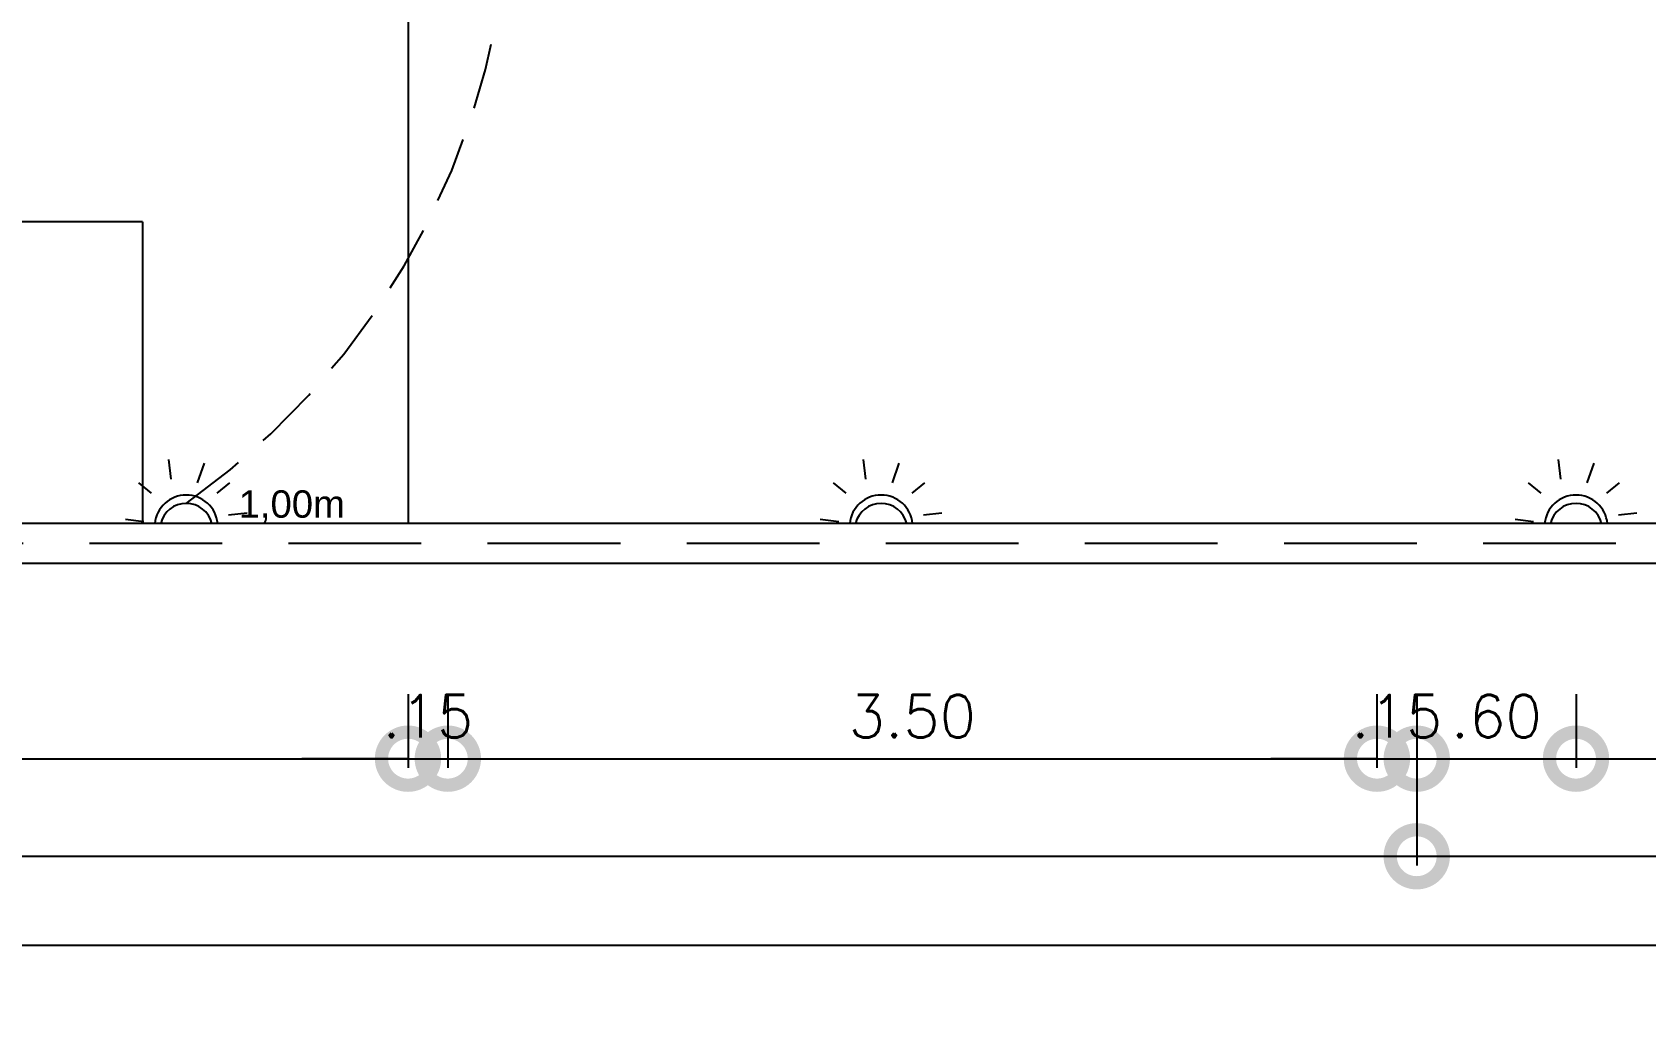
# Model space of a CAD drawing. Header units: millimetres. Extents: x 2182 to 2335, y 1488 to 1614.
# Drawn here: x 2260.3 to 2266.38, y 1501.6 to 1505.27 of the extents above; entities that cross this region are included whole.
import ezdxf
from ezdxf import colors
from ezdxf.entities.mleader import LeaderData, LeaderLine
from ezdxf.math import Vec2, Vec3

# ---------------------------------------------------------------- set-up
doc = ezdxf.new("R2010")
doc.units = ezdxf.units.MM
doc.linetypes.add('DASHED', pattern=[0.75, 0.5, -0.25])
doc.layers.add('cotas', color=7, linetype='Continuous')
doc.layers.add('default', color=7, linetype='Continuous')
doc.styles.add('Arial1', font='arial.ttf')
doc.styles.add('ROMANS', font='romans')
doc.styles.get("Standard").update_dxf_attribs({"font": 'arial.ttf'})
doc.dimstyles.new('PADRAO', dxfattribs={"dimtxt": 0.16, "dimasz": 0.4, "dimexe": 0.035, "dimexo": 0.08, "dimgap": 0.08, "dimtad": 1, "dimzin": 4, "dimdsep": 46, "dimtxsty": 'ROMANS', "dimblk": 'DOTSMALL', "dimcen": -0.09, "dimdle": 0.07, "dimclrd": 8, "dimclre": 8, "dimclrt": 3, "dimaunit": 1, "dimadec": 0, "dimazin": 0, "dimtfac": 1, "dimtix": 1, "dimtmove": 2, "dimatfit": 0, "dimldrblk": 'DOT', "dimfxl": 1, "dimtolj": 1, "dimarcsym": 0})

# ---------------------------------------------------------------- blocks, each defined once
blk = doc.blocks.new('_DOTSMALL')
at = {"color": 0, "linetype": 'ByBlock', "const_width": 0.5}
blk.add_lwpolyline([(-0.0625, 0, 1), (0.0625, 0, 1)], format="xyb", close=True, dxfattribs=at)
blk = doc.blocks.new('*D398')
at = {"layer": 'cotas', "color": 8, "lineweight": -2, "transparency": 16777216}
for p, q in [((2265.5162, 1502.7778), (2265.5162, 1502.1325)), ((2268.5162, 1502.7778), (2268.5162, 1502.1325)), ((2265.4462, 1502.1675), (2268.5862, 1502.1675))]:
    blk.add_line(p, q, dxfattribs=at)
at = {"layer": 'Defpoints', "color": 0, "transparency": 16777216}
for p in [(2265.5162, 1502.8578), (2268.5162, 1502.8578), (2268.5162, 1502.1675)]:
    blk.add_point(p, dxfattribs=at)
at = {"layer": 'cotas', "color": 8, "lineweight": -2, "transparency": 16777216, "xscale": 0.4, "yscale": 0.4, "zscale": 0.4, "rotation": 180}
blk.add_blockref('_DOTSMALL', (2265.5162, 1502.1675), dxfattribs=at)
at = {"layer": 'cotas', "color": 8, "lineweight": -2, "transparency": 16777216, "xscale": 0.4, "yscale": 0.4, "zscale": 0.4}
blk.add_blockref('_DOTSMALL', (2268.5162, 1502.1675), dxfattribs=at)
at = {"layer": 'cotas', "color": 3, "transparency": 16777216, "insert": (2267.0162, 1502.3275), "char_height": 0.16, "attachment_point": 5, "style": 'ROMANS'}
blk.add_mtext('\\A1;3.00', dxfattribs=at)
blk = doc.blocks.new('_DOT')
at = {"color": 0, "linetype": 'ByBlock'}
blk.add_line((-0.5, 0), (-1, 0), dxfattribs=at)
at = {"color": 0, "linetype": 'ByBlock', "const_width": 0.5}
blk.add_lwpolyline([(-0.25, 0, 1), (0.25, 0, 1)], format="xyb", close=True, dxfattribs=at)
blk = doc.blocks.new('*D427')
at = {"layer": 'cotas', "color": 8, "lineweight": -2, "transparency": 16777216}
for p, q in [((2249.9104, 1502.7778), (2249.9104, 1502.1325)), ((2265.5162, 1502.7778), (2265.5162, 1502.1325)), ((2249.8404, 1502.1675), (2265.5862, 1502.1675))]:
    blk.add_line(p, q, dxfattribs=at)
at = {"layer": 'Defpoints', "color": 0, "transparency": 16777216}
for p in [(2249.9104, 1502.8578), (2265.5162, 1502.8578), (2265.5162, 1502.1675)]:
    blk.add_point(p, dxfattribs=at)
at = {"layer": 'cotas', "color": 8, "lineweight": -2, "transparency": 16777216, "xscale": 0.4, "yscale": 0.4, "zscale": 0.4, "rotation": 180}
blk.add_blockref('_DOTSMALL', (2249.9104, 1502.1675), dxfattribs=at)
at = {"layer": 'cotas', "color": 8, "lineweight": -2, "transparency": 16777216, "xscale": 0.4, "yscale": 0.4, "zscale": 0.4}
blk.add_blockref('_DOTSMALL', (2265.5162, 1502.1675), dxfattribs=at)
at = {"layer": 'cotas', "color": 3, "transparency": 16777216, "insert": (2257.7133, 1502.3275), "char_height": 0.16, "attachment_point": 5, "style": 'ROMANS'}
blk.add_mtext('\\A1;15.61', dxfattribs=at)
blk = doc.blocks.new('*D429')
at = {"layer": 'cotas', "color": 8, "lineweight": -2, "transparency": 16777216}
for p, q in [((2265.5162, 1502.7778), (2265.5162, 1502.5003)), ((2266.1162, 1502.7778), (2266.1162, 1502.5003)), ((2265.4462, 1502.5353), (2266.1862, 1502.5353))]:
    blk.add_line(p, q, dxfattribs=at)
at = {"layer": 'Defpoints', "color": 0, "transparency": 16777216}
for p in [(2265.5162, 1502.8578), (2266.1162, 1502.8578), (2266.1162, 1502.5353)]:
    blk.add_point(p, dxfattribs=at)
at = {"layer": 'cotas', "color": 8, "lineweight": -2, "transparency": 16777216, "xscale": 0.4, "yscale": 0.4, "zscale": 0.4, "rotation": 180}
blk.add_blockref('_DOTSMALL', (2265.5162, 1502.5353), dxfattribs=at)
at = {"layer": 'cotas', "color": 8, "lineweight": -2, "transparency": 16777216, "xscale": 0.4, "yscale": 0.4, "zscale": 0.4}
blk.add_blockref('_DOTSMALL', (2266.1162, 1502.5353), dxfattribs=at)
at = {"layer": 'cotas', "color": 3, "transparency": 16777216, "insert": (2265.8162, 1502.6953), "char_height": 0.16, "attachment_point": 5, "style": 'ROMANS'}
blk.add_mtext('\\A1;.60', dxfattribs=at)
blk = doc.blocks.new('*D430')
at = {"layer": 'cotas', "color": 8, "lineweight": -2, "transparency": 16777216}
for p, q in [((2261.8662, 1502.7778), (2261.8662, 1502.5003)), ((2265.3662, 1502.7778), (2265.3662, 1502.5003)), ((2261.7962, 1502.5353), (2265.4362, 1502.5353))]:
    blk.add_line(p, q, dxfattribs=at)
at = {"layer": 'Defpoints', "color": 0, "transparency": 16777216}
for p in [(2261.8662, 1502.8578), (2265.3662, 1502.8578), (2265.3662, 1502.5353)]:
    blk.add_point(p, dxfattribs=at)
at = {"layer": 'cotas', "color": 8, "lineweight": -2, "transparency": 16777216, "xscale": 0.4, "yscale": 0.4, "zscale": 0.4, "rotation": 180}
blk.add_blockref('_DOTSMALL', (2261.8662, 1502.5353), dxfattribs=at)
at = {"layer": 'cotas', "color": 8, "lineweight": -2, "transparency": 16777216, "xscale": 0.4, "yscale": 0.4, "zscale": 0.4}
blk.add_blockref('_DOTSMALL', (2265.3662, 1502.5353), dxfattribs=at)
at = {"layer": 'cotas', "color": 3, "transparency": 16777216, "insert": (2263.6162, 1502.6953), "char_height": 0.16, "attachment_point": 5, "style": 'ROMANS'}
blk.add_mtext('\\A1;3.50', dxfattribs=at)
blk = doc.blocks.new('*D431')
at = {"layer": 'cotas', "color": 8, "lineweight": -2, "transparency": 16777216}
for p, q in [((2253.5604, 1502.7778), (2253.5604, 1502.5003)), ((2261.7162, 1502.7778), (2261.7162, 1502.5003)), ((2253.4904, 1502.5353), (2261.7862, 1502.5353))]:
    blk.add_line(p, q, dxfattribs=at)
at = {"layer": 'Defpoints', "color": 0, "transparency": 16777216}
for p in [(2253.5604, 1502.8578), (2261.7162, 1502.8578), (2261.7162, 1502.5353)]:
    blk.add_point(p, dxfattribs=at)
at = {"layer": 'cotas', "color": 8, "lineweight": -2, "transparency": 16777216, "xscale": 0.4, "yscale": 0.4, "zscale": 0.4, "rotation": 180}
blk.add_blockref('_DOTSMALL', (2253.5604, 1502.5353), dxfattribs=at)
at = {"layer": 'cotas', "color": 8, "lineweight": -2, "transparency": 16777216, "xscale": 0.4, "yscale": 0.4, "zscale": 0.4}
blk.add_blockref('_DOTSMALL', (2261.7162, 1502.5353), dxfattribs=at)
at = {"layer": 'cotas', "color": 3, "transparency": 16777216, "insert": (2257.6383, 1502.6953), "char_height": 0.16, "attachment_point": 5, "style": 'ROMANS'}
blk.add_mtext('\\A1;8.16', dxfattribs=at)
blk = doc.blocks.new('*D433')
at = {"layer": 'cotas', "color": 8, "lineweight": -2, "transparency": 16777216}
for p, q in [((2261.7162, 1502.7778), (2261.7162, 1502.5003)), ((2261.8662, 1502.7778), (2261.8662, 1502.5003)), ((2261.7162, 1502.5353), (2261.3162, 1502.5353)), ((2261.7162, 1502.5353), (2261.8662, 1502.5353)), ((2261.8662, 1502.5353), (2262.2662, 1502.5353))]:
    blk.add_line(p, q, dxfattribs=at)
at = {"layer": 'Defpoints', "color": 0, "transparency": 16777216}
for p in [(2261.7162, 1502.8578), (2261.8662, 1502.8578), (2261.8662, 1502.5353)]:
    blk.add_point(p, dxfattribs=at)
at = {"layer": 'cotas', "color": 8, "lineweight": -2, "transparency": 16777216, "xscale": 0.4, "yscale": 0.4, "zscale": 0.4}
blk.add_blockref('_DOTSMALL', (2261.7162, 1502.5353), dxfattribs=at)
at = {"layer": 'cotas', "color": 8, "lineweight": -2, "transparency": 16777216, "xscale": 0.4, "yscale": 0.4, "zscale": 0.4, "rotation": 180}
blk.add_blockref('_DOTSMALL', (2261.8662, 1502.5353), dxfattribs=at)
at = {"layer": 'cotas', "color": 3, "transparency": 16777216, "insert": (2261.7912, 1502.6953), "char_height": 0.16, "attachment_point": 5, "style": 'ROMANS'}
blk.add_mtext('\\A1;.15', dxfattribs=at)
blk = doc.blocks.new('*D434')
at = {"layer": 'cotas', "color": 8, "lineweight": -2, "transparency": 16777216}
for p, q in [((2265.3662, 1502.7778), (2265.3662, 1502.5003)), ((2265.5162, 1502.7778), (2265.5162, 1502.5003)), ((2265.3662, 1502.5353), (2264.9662, 1502.5353)), ((2265.3662, 1502.5353), (2265.5162, 1502.5353)), ((2265.5162, 1502.5353), (2265.9162, 1502.5353))]:
    blk.add_line(p, q, dxfattribs=at)
at = {"layer": 'Defpoints', "color": 0, "transparency": 16777216}
for p in [(2265.3662, 1502.8578), (2265.5162, 1502.8578), (2265.5162, 1502.5353)]:
    blk.add_point(p, dxfattribs=at)
at = {"layer": 'cotas', "color": 8, "lineweight": -2, "transparency": 16777216, "xscale": 0.4, "yscale": 0.4, "zscale": 0.4}
blk.add_blockref('_DOTSMALL', (2265.3662, 1502.5353), dxfattribs=at)
at = {"layer": 'cotas', "color": 8, "lineweight": -2, "transparency": 16777216, "xscale": 0.4, "yscale": 0.4, "zscale": 0.4, "rotation": 180}
blk.add_blockref('_DOTSMALL', (2265.5162, 1502.5353), dxfattribs=at)
at = {"layer": 'cotas', "color": 3, "transparency": 16777216, "insert": (2265.4412, 1502.6953), "char_height": 0.16, "attachment_point": 5, "style": 'ROMANS'}
blk.add_mtext('\\A1;.15', dxfattribs=at)
blk = doc.blocks.new('*D435')
at = {"layer": 'cotas', "color": 8, "lineweight": -2, "transparency": 16777216}
for p, q in [((2268.5162, 1503.083), (2268.5162, 1501.7977)), ((2243.5162, 1502.95), (2243.5162, 1501.7977)), ((2243.4462, 1501.8327), (2268.5862, 1501.8327))]:
    blk.add_line(p, q, dxfattribs=at)
at = {"layer": 'Defpoints', "color": 0, "transparency": 16777216}
for p in [(2268.5162, 1503.163), (2243.5162, 1503.03), (2268.5162, 1501.8327)]:
    blk.add_point(p, dxfattribs=at)
at = {"layer": 'cotas', "color": 8, "lineweight": -2, "transparency": 16777216, "xscale": 0.4, "yscale": 0.4, "zscale": 0.4, "rotation": 180}
blk.add_blockref('_DOTSMALL', (2243.5162, 1501.8327), dxfattribs=at)
at = {"layer": 'cotas', "color": 8, "lineweight": -2, "transparency": 16777216, "xscale": 0.4, "yscale": 0.4, "zscale": 0.4}
blk.add_blockref('_DOTSMALL', (2268.5162, 1501.8327), dxfattribs=at)
at = {"layer": 'cotas', "color": 3, "transparency": 16777216, "insert": (2256.0162, 1501.9927), "char_height": 0.16, "attachment_point": 5, "style": 'ROMANS'}
blk.add_mtext('\\A1;25.00', dxfattribs=at)
blk = doc.blocks.new('*D452')
at = {"layer": 'cotas', "color": 8, "lineweight": -2, "transparency": 16777216}
for p, q in [((2268.5162, 1503.083), (2268.5162, 1502.5003)), ((2266.1162, 1502.7778), (2266.1162, 1502.5003)), ((2266.0462, 1502.5353), (2268.5862, 1502.5353))]:
    blk.add_line(p, q, dxfattribs=at)
at = {"layer": 'Defpoints', "color": 0, "transparency": 16777216}
for p in [(2268.5162, 1503.163), (2266.1162, 1502.8578), (2268.5162, 1502.5353)]:
    blk.add_point(p, dxfattribs=at)
at = {"layer": 'cotas', "color": 8, "lineweight": -2, "transparency": 16777216, "xscale": 0.4, "yscale": 0.4, "zscale": 0.4, "rotation": 180}
blk.add_blockref('_DOTSMALL', (2266.1162, 1502.5353), dxfattribs=at)
at = {"layer": 'cotas', "color": 8, "lineweight": -2, "transparency": 16777216, "xscale": 0.4, "yscale": 0.4, "zscale": 0.4}
blk.add_blockref('_DOTSMALL', (2268.5162, 1502.5353), dxfattribs=at)
at = {"layer": 'cotas', "color": 3, "transparency": 16777216, "insert": (2267.3162, 1502.6953), "char_height": 0.16, "attachment_point": 5, "style": 'ROMANS'}
blk.add_mtext('\\A1;2.40', dxfattribs=at)
blk = doc.blocks.new('_Origin')
at = {"color": 0, "linetype": 'ByBlock', "lineweight": -2}
blk.add_line((0, 0), (-1, 0), dxfattribs=at)
blk.add_circle((0, 0), 0.5, dxfattribs=at)

msp = doc.modelspace()

# ---------------------------------------------------------------- linework, layer by layer
at = {"color": 8, "linetype": 'ByBlock'}
for p, q in [((2261.7162, 1506.3462), (2261.7162, 1503.4212)), ((2260.7162, 1504.5587), (2258.3104, 1504.5587)), ((2260.7162, 1504.5587), (2260.7162, 1503.4212))]:
    msp.add_line(p, q, dxfattribs=at)
at = {"color": 3, "linetype": 'Continuous'}
for p, q in [((2260.8234, 1503.5884), (2260.8147, 1503.6623)), ((2260.9233, 1503.5753), (2260.9494, 1503.6493)), ((2263.4411, 1503.5884), (2263.4324, 1503.6623)), ((2263.5409, 1503.5753), (2263.567, 1503.6493)), ((2266.0587, 1503.5884), (2266.05, 1503.6623)), ((2266.1586, 1503.5753), (2266.1846, 1503.6493)), ((2260.7496, 1503.5362), (2260.7018, 1503.5753)), ((2260.9971, 1503.5362), (2261.0449, 1503.5753)), ((2263.3672, 1503.5362), (2263.3195, 1503.5753)), ((2263.6148, 1503.5362), (2263.6625, 1503.5753)), ((2265.9849, 1503.5362), (2265.9371, 1503.5753)), ((2266.2324, 1503.5362), (2266.2801, 1503.5753)), ((2260.7213, 1503.4275), (2260.6518, 1503.4362)), ((2261.0405, 1503.4536), (2261.11, 1503.4623)), ((2263.3389, 1503.4275), (2263.2694, 1503.4362)), ((2263.6582, 1503.4536), (2263.7277, 1503.4623)), ((2265.9565, 1503.4275), (2265.887, 1503.4362)), ((2266.2758, 1503.4536), (2266.3453, 1503.4623))]:
    msp.add_line(p, q, dxfattribs=at)
at = {"color": 7, "linetype": 'Continuous'}
for p, q in [((2268.4412, 1503.4212), (2248.5162, 1503.4212)), ((2268.5912, 1503.2712), (2243.5162, 1503.2712))]:
    msp.add_line(p, q, dxfattribs=at)
at = {"color": 3, "linetype": 'DASHED'}
msp.add_line((2268.5162, 1503.3462), (2248.5162, 1503.3462), dxfattribs=at)
at = {"color": 8, "linetype": 'DASHED', "ltscale": 0.5}
msp.add_arc((2259.198, 1505.8642), 2.9041, 305.41448, 9.55491, dxfattribs=at)
at = {"color": 0, "linetype": 'Continuous'}
for centre in [(2260.8809, 1503.41), (2263.4985, 1503.41), (2266.1162, 1503.41)]:
    msp.add_arc(centre, 0.1189, 5.42431, 174.57569, dxfattribs=at)
at = {"color": 1, "linetype": 'Continuous'}
for centre in [(2260.8809, 1503.3985), (2263.4985, 1503.3985), (2266.1162, 1503.3985)]:
    msp.add_arc(centre, 0.0989, 13.31915, 166.68085, dxfattribs=at)

# ---------------------------------------------------------------- texts
at = {"layer": 'default', "color": 1, "style": 'Arial1'}
msp.add_text('1,00m', height=0.1032, dxfattribs=at).set_placement((2261.0781, 1503.4434))

# ---------------------------------------------------------------- dimensions: what is measured, and where the dimension line sits
at = {"layer": 'cotas'}
for base, p1, p2, picture, middle in [((2268.5162, 1501.8327), (2243.5162, 1503.03), (2268.5162, 1503.163), '*D435', (2256.0162, 1501.9927)), ((2268.5162, 1502.5353), (2266.1162, 1502.8578), (2268.5162, 1503.163), '*D452', (2267.3162, 1502.6953)), ((2265.5162, 1502.1675), (2249.9104, 1502.8578), (2265.5162, 1502.8578), '*D427', (2257.7133, 1502.3275)), ((2261.7162, 1502.5353), (2253.5604, 1502.8578), (2261.7162, 1502.8578), '*D431', (2257.6383, 1502.6953)), ((2261.8662, 1502.5353), (2261.7162, 1502.8578), (2261.8662, 1502.8578), '*D433', (2261.7912, 1502.6953)), ((2265.3662, 1502.5353), (2261.8662, 1502.8578), (2265.3662, 1502.8578), '*D430', (2263.6162, 1502.6953)), ((2265.5162, 1502.5353), (2265.3662, 1502.8578), (2265.5162, 1502.8578), '*D434', (2265.4412, 1502.6953)), ((2268.5162, 1502.1675), (2265.5162, 1502.8578), (2268.5162, 1502.8578), '*D398', (2267.0162, 1502.3275)), ((2266.1162, 1502.5353), (2265.5162, 1502.8578), (2266.1162, 1502.8578), '*D429', (2265.8162, 1502.6953))]:
    dim = msp.add_linear_dim(base=base, p1=p1, p2=p2, dimstyle='PADRAO', dxfattribs=at)
    dim.commit()
    dim.dimension.update_dxf_attribs({"geometry": picture, "text_midpoint": middle})

# ---------------------------------------------------------------- leaders
at = {"color": 7, "linetype": 'Continuous'}
ml = msp.add_multileader_mtext('Standard', dxfattribs=at)
ml.set_content('LINHA LIMITE DO TERRENO\\PSITUADA NO PONTO MEDIO \\PDA ALVENARIA DO MURO', color=1)
ml.set_leader_properties()
ml.set_arrow_properties(name='ORIGIN')
ml.build(insert=Vec2(0, 0))
ml.multileader.update_dxf_attribs({"text_left_attachment_type": 2, "dogleg_length": 1, "arrow_head_size": 0.1})
ctx = ml.context
ctx.base_point, ctx.char_height, ctx.arrow_head_size, ctx.landing_gap_size, ctx.plane_origin = Vec3(2264.0279, 1501.2747), 0.1, 0.1, 0.25, Vec3(2268.5162, 1503.3462)
ctx.left_attachment, ctx.text_align_type = 2, 2
notes = []
notes.append((ctx, [(0, (1, 1, 0), (2266.9014, 1501.444), (-1, 0), 0.5, [(0, [(2268.5162, 1503.3462)], 0, [])])]))
ctx.mtext.insert, ctx.mtext.alignment, ctx.mtext.flow_direction = Vec3(2266.1514, 1501.4949), 3, 5
for ctx, leaders in notes:
    for number, flags, end, landing, length, lines in leaders:
        leader = LeaderData()
        leader.index, (leader.has_last_leader_line, leader.has_dogleg_vector, leader.attachment_direction) = number, flags
        leader.last_leader_point, leader.dogleg_vector, leader.dogleg_length = Vec3(end), Vec3(landing), length
        for number, points, colour, breaks in lines:
            line = LeaderLine()
            line.index, line.vertices, line.color, line.breaks = number, Vec3.list(points), colors.encode_raw_color(colour), breaks
            leader.lines.append(line)
        ctx.leaders.append(leader)

doc.saveas('drawing.dxf')
